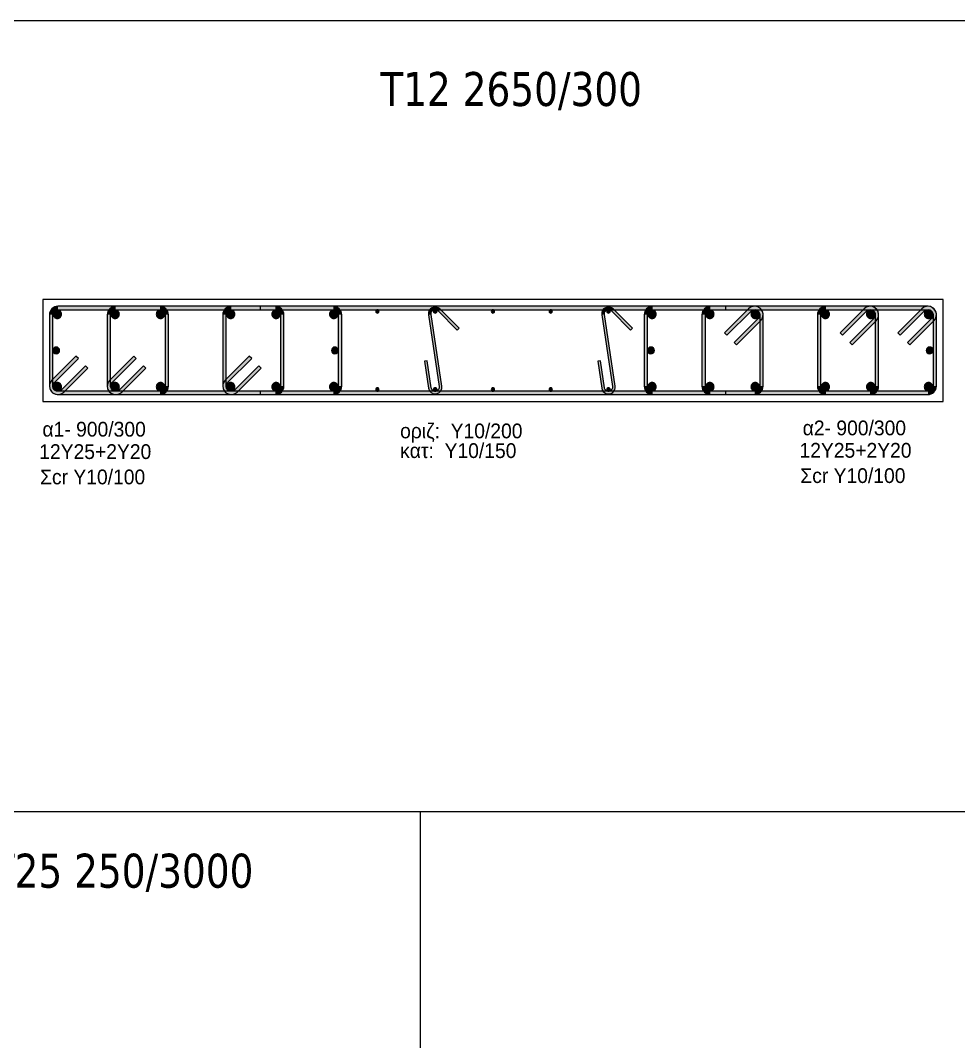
# Model space of a CAD drawing. Header units: millimetres. Extents: x -2171 to 1563, y -1758 to -1505.
# Drawn here: x -1546 to -1532.19, y -1605.28 to -1590.25 of the extents above; entities that cross this region are included whole.
import ezdxf

# ---------------------------------------------------------------- set-up
doc = ezdxf.new("R2010")
doc.units = ezdxf.units.MM
for name, color, linetype in [('-S_TEXT', 3, 'Continuous'), ('Col_Det', 7, 'Continuous'), ('Col_Det_Fill', 7, 'Continuous'), ('Geo_Col_Pro_1', 7, 'Continuous'), ('pinakaki', 153, 'Continuous')]:
    doc.layers.add(name, color=color, linetype=linetype)
doc.styles.add('S1Arl22_b_934_161', font='arial.ttf', dxfattribs={"width": 0.933629, "height": 0.002175})
doc.styles.get("Standard").update_dxf_attribs({"font": 'tahoma.ttf'})

msp = doc.modelspace()

# ---------------------------------------------------------------- hatches: boundary and pattern name
at = {"layer": 'Col_Det_Fill'}
for color, points in [(252, [(-1545.4428, -1594.5058), (-1545.4428, -1594.4558, 0.4142136), (-1545.5678, -1594.5808), (-1545.5178, -1594.5808, -0.4142136)]), (252, [(-1541.3928, -1594.5058), (-1541.3928, -1594.4558), (-1545.4428, -1594.4558), (-1545.4428, -1594.5058)]), (252, [(-1544.5928, -1594.5058), (-1544.5928, -1594.4558, 0.4142136), (-1544.7178, -1594.5808), (-1544.6678, -1594.5808, -0.4142136)]), (252, [(-1543.9428, -1594.5058), (-1543.9428, -1594.4558), (-1544.5928, -1594.4558), (-1544.5928, -1594.5058)]), (252, [(-1543.8678, -1594.5808), (-1543.8178, -1594.5808, 0.4142136), (-1543.9428, -1594.4558), (-1543.9428, -1594.5058, -0.4142136)]), (252, [(-1542.8928, -1594.5058), (-1542.8928, -1594.4558, 0.4142136), (-1543.0178, -1594.5808), (-1542.9678, -1594.5808, -0.4142136)]), (252, [(-1542.2428, -1594.5058), (-1542.2428, -1594.4558), (-1542.8928, -1594.4558), (-1542.8928, -1594.5058)]), (252, [(-1535.6163, -1594.5058), (-1535.6163, -1594.4558), (-1542.4694, -1594.4558), (-1542.4694, -1594.5058)]), (252, [(-1542.1678, -1594.5808), (-1542.1178, -1594.5808, 0.4142136), (-1542.2428, -1594.4558), (-1542.2428, -1594.5058, -0.4142136)]), (252, [(-1541.3178, -1594.5808), (-1541.2678, -1594.5808, 0.4142136), (-1541.3928, -1594.4558), (-1541.3928, -1594.5058, -0.4142136)]), (252, [(-1539.9915, -1594.5806), (-1539.952, -1594.5747, -0.7233449), (-1539.8502, -1594.5234), (-1539.8219, -1594.4951, 0.7233449)]), (252, [(-1539.8219, -1594.4951), (-1539.8502, -1594.5234), (-1539.5674, -1594.8062), (-1539.5391, -1594.7779)]), (252, [(-1537.4421, -1594.5806), (-1537.4026, -1594.5747, -0.7233449), (-1537.3008, -1594.5234), (-1537.2725, -1594.4951, 0.7233449)]), (252, [(-1537.2725, -1594.4951), (-1537.3008, -1594.5234), (-1537.018, -1594.8062), (-1536.9897, -1594.7779)]), (252, [(-1536.6928, -1594.5058), (-1536.6928, -1594.4558, 0.4142136), (-1536.8178, -1594.5808), (-1536.7678, -1594.5808, -0.4142136)]), (252, [(-1532.6428, -1594.5058), (-1532.6428, -1594.4558), (-1536.6928, -1594.4558), (-1536.6928, -1594.5058)]), (252, [(-1535.8428, -1594.5058), (-1535.8428, -1594.4558, 0.4142136), (-1535.9678, -1594.5808), (-1535.9178, -1594.5808, -0.4142136)]), (252, [(-1535.1928, -1594.5058), (-1535.1928, -1594.4558), (-1535.8428, -1594.4558), (-1535.8428, -1594.5058)]), (252, [(-1535.2459, -1594.5278), (-1535.2812, -1594.4924), (-1535.6348, -1594.846), (-1535.5994, -1594.8813)]), (252, [(-1535.1178, -1594.5808), (-1535.0678, -1594.5808, 0.6681786), (-1535.2812, -1594.4924), (-1535.2459, -1594.5278, -0.6681786)]), (252, [(-1535.1398, -1594.6338), (-1535.1045, -1594.6692, 0.6681786), (-1535.1928, -1594.4558), (-1535.1928, -1594.5058, -0.6681786)]), (252, [(-1534.1428, -1594.5058), (-1534.1428, -1594.4558, 0.4142136), (-1534.2678, -1594.5808), (-1534.2178, -1594.5808, -0.4142136)]), (252, [(-1533.4928, -1594.5058), (-1533.4928, -1594.4558), (-1534.1428, -1594.4558), (-1534.1428, -1594.5058)]), (252, [(-1533.5459, -1594.5278), (-1533.5812, -1594.4924), (-1533.9348, -1594.846), (-1533.8994, -1594.8813)]), (252, [(-1533.4178, -1594.5808), (-1533.3678, -1594.5808, 0.6681786), (-1533.5812, -1594.4924), (-1533.5459, -1594.5278, -0.6681786)]), (252, [(-1533.4398, -1594.6338), (-1533.4045, -1594.6692, 0.6681786), (-1533.4928, -1594.4558), (-1533.4928, -1594.5058, -0.6681786)]), (252, [(-1532.6959, -1594.5278), (-1532.7312, -1594.4924), (-1533.0848, -1594.846), (-1533.0494, -1594.8813)]), (252, [(-1532.5678, -1594.5808), (-1532.5178, -1594.5808, 0.6681786), (-1532.7312, -1594.4924), (-1532.6959, -1594.5278, -0.6681786)]), (252, [(-1532.5898, -1594.6338), (-1532.5545, -1594.6692, 0.6681786), (-1532.6428, -1594.4558), (-1532.6428, -1594.5058, -0.6681786)]), (252, [(-1545.5178, -1594.5808), (-1545.5678, -1594.5808), (-1545.5678, -1595.6308), (-1545.5178, -1595.6308)]), (12, [(-1545.5142, -1594.572, 0.4142136), (-1545.4517, -1594.6345, 0.4142136), (-1545.3892, -1594.572, 0.4142136), (-1545.4517, -1594.5095, 0.4142136)]), (252, [(-1544.6678, -1594.5808), (-1544.7178, -1594.5808), (-1544.7178, -1595.6308), (-1544.6678, -1595.6308)]), (56, [(-1544.6642, -1594.572, 0.4142136), (-1544.6017, -1594.6345, 0.4142136), (-1544.5392, -1594.572, 0.4142136), (-1544.6017, -1594.5095, 0.4142136)]), (56, [(-1543.9965, -1594.572, 0.4142136), (-1543.934, -1594.6345, 0.4142136), (-1543.8715, -1594.572, 0.4142136), (-1543.934, -1594.5095, 0.4142136)]), (252, [(-1543.8678, -1595.6308), (-1543.8178, -1595.6308), (-1543.8178, -1594.5808), (-1543.8678, -1594.5808)]), (252, [(-1542.9678, -1594.5808), (-1543.0178, -1594.5808), (-1543.0178, -1595.6308), (-1542.9678, -1595.6308)]), (56, [(-1542.9642, -1594.572, 0.4142136), (-1542.9017, -1594.6345, 0.4142136), (-1542.8392, -1594.572, 0.4142136), (-1542.9017, -1594.5095, 0.4142136)]), (56, [(-1542.2965, -1594.572, 0.4142136), (-1542.234, -1594.6345, 0.4142136), (-1542.1715, -1594.572, 0.4142136), (-1542.234, -1594.5095, 0.4142136)]), (252, [(-1542.1678, -1595.6308), (-1542.1178, -1595.6308), (-1542.1178, -1594.5808), (-1542.1678, -1594.5808)]), (12, [(-1541.4465, -1594.572, 0.4142136), (-1541.384, -1594.6345, 0.4142136), (-1541.3215, -1594.572, 0.4142136), (-1541.384, -1594.5095, 0.4142136)]), (252, [(-1541.3178, -1595.6308), (-1541.2678, -1595.6308), (-1541.2678, -1594.5808), (-1541.3178, -1594.5808)]), (133, [(-1540.7674, -1594.5308, 0.4142136), (-1540.7424, -1594.5558, 0.4142136), (-1540.7174, -1594.5308, 0.4142136), (-1540.7424, -1594.5058, 0.4142136)]), (252, [(-1539.8333, -1595.6369), (-1539.7938, -1595.631), (-1539.952, -1594.5747), (-1539.9915, -1594.5806)]), (133, [(-1539.9176, -1594.5308, 0.4142136), (-1539.8926, -1594.5558, 0.4142136), (-1539.8676, -1594.5308, 0.4142136), (-1539.8926, -1594.5058, 0.4142136)]), (133, [(-1539.0678, -1594.5308, 0.4142136), (-1539.0428, -1594.5558, 0.4142136), (-1539.0178, -1594.5308, 0.4142136), (-1539.0428, -1594.5058, 0.4142136)]), (133, [(-1538.218, -1594.5308, 0.4142136), (-1538.193, -1594.5558, 0.4142136), (-1538.168, -1594.5308, 0.4142136), (-1538.193, -1594.5058, 0.4142136)]), (252, [(-1537.2839, -1595.6369), (-1537.2444, -1595.631), (-1537.4026, -1594.5747), (-1537.4421, -1594.5806)]), (133, [(-1537.3682, -1594.5308, 0.4142136), (-1537.3432, -1594.5558, 0.4142136), (-1537.3182, -1594.5308, 0.4142136), (-1537.3432, -1594.5058, 0.4142136)]), (252, [(-1536.7678, -1594.5808), (-1536.8178, -1594.5808), (-1536.8178, -1595.6308), (-1536.7678, -1595.6308)]), (12, [(-1536.6392, -1594.572, 0.4142136), (-1536.7017, -1594.5095, 0.4142136), (-1536.7642, -1594.572, 0.4142136), (-1536.7017, -1594.6345, 0.4142136)]), (252, [(-1535.9178, -1594.5808), (-1535.9678, -1594.5808), (-1535.9678, -1595.6308), (-1535.9178, -1595.6308)]), (56, [(-1535.7892, -1594.572, 0.4142136), (-1535.8517, -1594.5095, 0.4142136), (-1535.9142, -1594.572, 0.4142136), (-1535.8517, -1594.6345, 0.4142136)]), (252, [(-1535.4934, -1594.9874), (-1535.458, -1595.0227), (-1535.1045, -1594.6692), (-1535.1398, -1594.6338)]), (56, [(-1535.1215, -1594.572, 0.4142136), (-1535.184, -1594.5095, 0.4142136), (-1535.2465, -1594.572, 0.4142136), (-1535.184, -1594.6345, 0.4142136)]), (252, [(-1535.1178, -1595.6308), (-1535.0678, -1595.6308), (-1535.0678, -1594.5808), (-1535.1178, -1594.5808)]), (252, [(-1534.2178, -1594.5808), (-1534.2678, -1594.5808), (-1534.2678, -1595.6308), (-1534.2178, -1595.6308)]), (56, [(-1534.0892, -1594.572, 0.4142136), (-1534.1517, -1594.5095, 0.4142136), (-1534.2142, -1594.572, 0.4142136), (-1534.1517, -1594.6345, 0.4142136)]), (252, [(-1533.7934, -1594.9874), (-1533.758, -1595.0227), (-1533.4045, -1594.6692), (-1533.4398, -1594.6338)]), (56, [(-1533.4215, -1594.572, 0.4142136), (-1533.484, -1594.5095, 0.4142136), (-1533.5465, -1594.572, 0.4142136), (-1533.484, -1594.6345, 0.4142136)]), (252, [(-1533.4178, -1595.6308), (-1533.3678, -1595.6308), (-1533.3678, -1594.5808), (-1533.4178, -1594.5808)]), (252, [(-1532.9434, -1594.9874), (-1532.908, -1595.0227), (-1532.5545, -1594.6692), (-1532.5898, -1594.6338)]), (12, [(-1532.5715, -1594.572, 0.4142136), (-1532.634, -1594.5095, 0.4142136), (-1532.6965, -1594.572, 0.4142136), (-1532.634, -1594.6345, 0.4142136)]), (252, [(-1532.5678, -1595.6308), (-1532.5178, -1595.6308), (-1532.5178, -1594.5808), (-1532.5678, -1594.5808)]), (12, [(-1545.5178, -1595.1058, 0.4142136), (-1545.4678, -1595.1558, 0.4142136), (-1545.4178, -1595.1058, 0.4142136), (-1545.4678, -1595.0558, 0.4142136)]), (12, [(-1541.4178, -1595.1058, 0.4142136), (-1541.3678, -1595.1558, 0.4142136), (-1541.3178, -1595.1058, 0.4142136), (-1541.3678, -1595.0558, 0.4142136)]), (12, [(-1536.6678, -1595.1058, 0.4142136), (-1536.7178, -1595.0558, 0.4142136), (-1536.7678, -1595.1058, 0.4142136), (-1536.7178, -1595.1558, 0.4142136)]), (12, [(-1532.5678, -1595.1058, 0.4142136), (-1532.6178, -1595.0558, 0.4142136), (-1532.6678, -1595.1058, 0.4142136), (-1532.6178, -1595.1558, 0.4142136)]), (252, [(-1545.1423, -1595.2242), (-1545.1777, -1595.1889), (-1545.5312, -1595.5424), (-1545.4959, -1595.5778)]), (252, [(-1544.2923, -1595.2242), (-1544.3277, -1595.1889), (-1544.6812, -1595.5424), (-1544.6459, -1595.5778)]), (252, [(-1542.5923, -1595.2242), (-1542.6277, -1595.1889), (-1542.9812, -1595.5424), (-1542.9459, -1595.5778)]), (252, [(-1545.3898, -1595.6838), (-1545.3545, -1595.7192), (-1545.0009, -1595.3656), (-1545.0363, -1595.3303)]), (252, [(-1544.5398, -1595.6838), (-1544.5045, -1595.7192), (-1544.1509, -1595.3656), (-1544.1863, -1595.3303)]), (252, [(-1542.8398, -1595.6838), (-1542.8045, -1595.7192), (-1542.4509, -1595.3656), (-1542.4863, -1595.3303)]), (252, [(-1540.0112, -1595.2591), (-1540.0508, -1595.265), (-1539.9915, -1595.6606), (-1539.952, -1595.6547)]), (252, [(-1537.4618, -1595.2591), (-1537.5014, -1595.265), (-1537.4421, -1595.6606), (-1537.4026, -1595.6547)]), (252, [(-1545.4959, -1595.5778), (-1545.5312, -1595.5424, 0.6681786), (-1545.4428, -1595.7558), (-1545.4428, -1595.7058, -0.6681786)]), (252, [(-1544.6459, -1595.5778), (-1544.6812, -1595.5424, 0.6681786), (-1544.5928, -1595.7558), (-1544.5928, -1595.7058, -0.6681786)]), (252, [(-1542.9459, -1595.5778), (-1542.9812, -1595.5424, 0.6681786), (-1542.8928, -1595.7558), (-1542.8928, -1595.7058, -0.6681786)]), (252, [(-1545.5178, -1595.6308), (-1545.5678, -1595.6308, 0.6681786), (-1545.3545, -1595.7192), (-1545.3898, -1595.6838, -0.6681786)]), (12, [(-1545.5142, -1595.6396, 0.4142136), (-1545.4517, -1595.7021, 0.4142136), (-1545.3892, -1595.6396, 0.4142136), (-1545.4517, -1595.5771, 0.4142136)]), (252, [(-1545.4428, -1595.7058), (-1545.4428, -1595.7558), (-1541.3928, -1595.7558), (-1541.3928, -1595.7058)]), (252, [(-1544.6678, -1595.6308), (-1544.7178, -1595.6308, 0.6681786), (-1544.5045, -1595.7192), (-1544.5398, -1595.6838, -0.6681786)]), (56, [(-1544.6642, -1595.6396, 0.4142136), (-1544.6017, -1595.7021, 0.4142136), (-1544.5392, -1595.6396, 0.4142136), (-1544.6017, -1595.5771, 0.4142136)]), (252, [(-1544.5928, -1595.7058), (-1544.5928, -1595.7558), (-1543.9428, -1595.7558), (-1543.9428, -1595.7058)]), (56, [(-1543.9965, -1595.6396, 0.4142136), (-1543.934, -1595.7021, 0.4142136), (-1543.8715, -1595.6396, 0.4142136), (-1543.934, -1595.5771, 0.4142136)]), (252, [(-1543.9428, -1595.7058), (-1543.9428, -1595.7558, 0.4142136), (-1543.8178, -1595.6308), (-1543.8678, -1595.6308, -0.4142136)]), (252, [(-1542.9678, -1595.6308), (-1543.0178, -1595.6308, 0.6681786), (-1542.8045, -1595.7192), (-1542.8398, -1595.6838, -0.6681786)]), (56, [(-1542.9642, -1595.6396, 0.4142136), (-1542.9017, -1595.7021, 0.4142136), (-1542.8392, -1595.6396, 0.4142136), (-1542.9017, -1595.5771, 0.4142136)]), (252, [(-1542.8928, -1595.7058), (-1542.8928, -1595.7558), (-1542.2428, -1595.7558), (-1542.2428, -1595.7058)]), (252, [(-1542.4694, -1595.7058), (-1542.4694, -1595.7558), (-1535.6163, -1595.7558), (-1535.6163, -1595.7058)]), (56, [(-1542.2965, -1595.6396, 0.4142136), (-1542.234, -1595.7021, 0.4142136), (-1542.1715, -1595.6396, 0.4142136), (-1542.234, -1595.5771, 0.4142136)]), (252, [(-1542.2428, -1595.7058), (-1542.2428, -1595.7558, 0.4142136), (-1542.1178, -1595.6308), (-1542.1678, -1595.6308, -0.4142136)]), (12, [(-1541.4465, -1595.6396, 0.4142136), (-1541.384, -1595.7021, 0.4142136), (-1541.3215, -1595.6396, 0.4142136), (-1541.384, -1595.5771, 0.4142136)]), (252, [(-1541.3928, -1595.7058), (-1541.3928, -1595.7558, 0.4142136), (-1541.2678, -1595.6308), (-1541.3178, -1595.6308, -0.4142136)]), (133, [(-1540.7674, -1595.6808, 0.4142136), (-1540.7424, -1595.7058, 0.4142136), (-1540.7174, -1595.6808, 0.4142136), (-1540.7424, -1595.6558, 0.4142136)]), (252, [(-1539.952, -1595.6547), (-1539.9915, -1595.6606, 1), (-1539.7938, -1595.631), (-1539.8333, -1595.6369, -1)]), (133, [(-1539.9176, -1595.6808, 0.4142136), (-1539.8926, -1595.7058, 0.4142136), (-1539.8676, -1595.6808, 0.4142136), (-1539.8926, -1595.6558, 0.4142136)]), (133, [(-1539.0678, -1595.6808, 0.4142136), (-1539.0428, -1595.7058, 0.4142136), (-1539.0178, -1595.6808, 0.4142136), (-1539.0428, -1595.6558, 0.4142136)]), (133, [(-1538.218, -1595.6808, 0.4142136), (-1538.193, -1595.7058, 0.4142136), (-1538.168, -1595.6808, 0.4142136), (-1538.193, -1595.6558, 0.4142136)]), (252, [(-1537.4026, -1595.6547), (-1537.4421, -1595.6606, 1), (-1537.2444, -1595.631), (-1537.2839, -1595.6369, -1)]), (133, [(-1537.3682, -1595.6808, 0.4142136), (-1537.3432, -1595.7058, 0.4142136), (-1537.3182, -1595.6808, 0.4142136), (-1537.3432, -1595.6558, 0.4142136)]), (252, [(-1536.7678, -1595.6308), (-1536.8178, -1595.6308, 0.4142136), (-1536.6928, -1595.7558), (-1536.6928, -1595.7058, -0.4142136)]), (12, [(-1536.6392, -1595.6396, 0.4142136), (-1536.7017, -1595.5771, 0.4142136), (-1536.7642, -1595.6396, 0.4142136), (-1536.7017, -1595.7021, 0.4142136)]), (252, [(-1536.6928, -1595.7058), (-1536.6928, -1595.7558), (-1532.6428, -1595.7558), (-1532.6428, -1595.7058)]), (252, [(-1535.9178, -1595.6308), (-1535.9678, -1595.6308, 0.4142136), (-1535.8428, -1595.7558), (-1535.8428, -1595.7058, -0.4142136)]), (56, [(-1535.7892, -1595.6396, 0.4142136), (-1535.8517, -1595.5771, 0.4142136), (-1535.9142, -1595.6396, 0.4142136), (-1535.8517, -1595.7021, 0.4142136)]), (252, [(-1535.8428, -1595.7058), (-1535.8428, -1595.7558), (-1535.1928, -1595.7558), (-1535.1928, -1595.7058)]), (56, [(-1535.1215, -1595.6396, 0.4142136), (-1535.184, -1595.5771, 0.4142136), (-1535.2465, -1595.6396, 0.4142136), (-1535.184, -1595.7021, 0.4142136)]), (252, [(-1535.1928, -1595.7058), (-1535.1928, -1595.7558, 0.4142136), (-1535.0678, -1595.6308), (-1535.1178, -1595.6308, -0.4142136)]), (252, [(-1534.2178, -1595.6308), (-1534.2678, -1595.6308, 0.4142136), (-1534.1428, -1595.7558), (-1534.1428, -1595.7058, -0.4142136)]), (56, [(-1534.0892, -1595.6396, 0.4142136), (-1534.1517, -1595.5771, 0.4142136), (-1534.2142, -1595.6396, 0.4142136), (-1534.1517, -1595.7021, 0.4142136)]), (252, [(-1534.1428, -1595.7058), (-1534.1428, -1595.7558), (-1533.4928, -1595.7558), (-1533.4928, -1595.7058)]), (56, [(-1533.4215, -1595.6396, 0.4142136), (-1533.484, -1595.5771, 0.4142136), (-1533.5465, -1595.6396, 0.4142136), (-1533.484, -1595.7021, 0.4142136)]), (252, [(-1533.4928, -1595.7058), (-1533.4928, -1595.7558, 0.4142136), (-1533.3678, -1595.6308), (-1533.4178, -1595.6308, -0.4142136)]), (12, [(-1532.5715, -1595.6396, 0.4142136), (-1532.634, -1595.5771, 0.4142136), (-1532.6965, -1595.6396, 0.4142136), (-1532.634, -1595.7021, 0.4142136)]), (252, [(-1532.6428, -1595.7058), (-1532.6428, -1595.7558, 0.4142136), (-1532.5178, -1595.6308), (-1532.5678, -1595.6308, -0.4142136)])]:
    msp.add_hatch(color=color, dxfattribs=at).paths.add_polyline_path(points)

# ---------------------------------------------------------------- linework, layer by layer
at = {"layer": '-S_TEXT', "ltscale": 5}
msp.add_lwpolyline([(-1565.6761, -1590.2497), (-1507.5286, -1590.2497), (-1507.5286, -1630.2944), (-1565.6761, -1630.2944)], close=True, dxfattribs=at)
at = {"layer": 'Col_Det', "color": 7}
for points in [[(-1532.4178, -1594.3558), (-1545.6678, -1594.3558)], [(-1545.6678, -1594.3558), (-1545.6678, -1595.8558)], [(-1541.3928, -1594.4558), (-1545.4428, -1594.4558)], [(-1543.9428, -1594.4558), (-1544.5928, -1594.4558)], [(-1542.2428, -1594.4558), (-1542.8928, -1594.4558)], [(-1535.6163, -1594.4558), (-1542.4694, -1594.4558)], [(-1542.4694, -1594.4558), (-1542.4694, -1594.5058)], [(-1539.5391, -1594.7779), (-1539.8219, -1594.4951)], [(-1536.9897, -1594.7779), (-1537.2725, -1594.4951)], [(-1532.6428, -1594.4558), (-1536.6928, -1594.4558)], [(-1535.1928, -1594.4558), (-1535.8428, -1594.4558)], [(-1535.2812, -1594.4924), (-1535.6348, -1594.846)], [(-1535.6163, -1594.5058), (-1535.6163, -1594.4558)], [(-1533.4928, -1594.4558), (-1534.1428, -1594.4558)], [(-1533.5812, -1594.4924), (-1533.9348, -1594.846)], [(-1532.7312, -1594.4924), (-1533.0848, -1594.846)], [(-1532.4178, -1595.8558), (-1532.4178, -1594.3558)], [(-1545.5678, -1594.5808), (-1545.5678, -1595.6308)], [(-1545.5178, -1595.6308), (-1545.5178, -1594.5808)], [(-1545.4428, -1594.5058), (-1541.3928, -1594.5058)], [(-1544.7178, -1594.5808), (-1544.7178, -1595.6308)], [(-1544.6678, -1595.6308), (-1544.6678, -1594.5808)], [(-1544.5928, -1594.5058), (-1543.9428, -1594.5058)], [(-1543.8678, -1594.5808), (-1543.8678, -1595.6308)], [(-1543.8178, -1595.6308), (-1543.8178, -1594.5808)], [(-1543.0178, -1594.5808), (-1543.0178, -1595.6308)], [(-1542.9678, -1595.6308), (-1542.9678, -1594.5808)], [(-1542.8928, -1594.5058), (-1542.2428, -1594.5058)], [(-1542.4694, -1594.5058), (-1535.6163, -1594.5058)], [(-1542.1678, -1594.5808), (-1542.1678, -1595.6308)], [(-1542.1178, -1595.6308), (-1542.1178, -1594.5808)], [(-1541.3178, -1594.5808), (-1541.3178, -1595.6308)], [(-1541.2678, -1595.6308), (-1541.2678, -1594.5808)], [(-1539.9915, -1594.5806), (-1539.8333, -1595.6369)], [(-1539.7938, -1595.631), (-1539.952, -1594.5747)], [(-1539.8502, -1594.5234), (-1539.5674, -1594.8062)], [(-1537.4421, -1594.5806), (-1537.2839, -1595.6369)], [(-1537.2444, -1595.631), (-1537.4026, -1594.5747)], [(-1537.3008, -1594.5234), (-1537.018, -1594.8062)], [(-1536.8178, -1594.5808), (-1536.8178, -1595.6308)], [(-1536.7678, -1595.6308), (-1536.7678, -1594.5808)], [(-1536.6928, -1594.5058), (-1532.6428, -1594.5058)], [(-1535.9678, -1594.5808), (-1535.9678, -1595.6308)], [(-1535.9178, -1595.6308), (-1535.9178, -1594.5808)], [(-1535.8428, -1594.5058), (-1535.1928, -1594.5058)], [(-1535.5994, -1594.8813), (-1535.2459, -1594.5278)], [(-1535.1398, -1594.6338), (-1535.4934, -1594.9874)], [(-1535.1178, -1594.5808), (-1535.1178, -1595.6308)], [(-1535.0678, -1595.6308), (-1535.0678, -1594.5808)], [(-1534.2678, -1594.5808), (-1534.2678, -1595.6308)], [(-1534.2178, -1595.6308), (-1534.2178, -1594.5808)], [(-1534.1428, -1594.5058), (-1533.4928, -1594.5058)], [(-1533.8994, -1594.8813), (-1533.5459, -1594.5278)], [(-1533.4398, -1594.6338), (-1533.7934, -1594.9874)], [(-1533.4178, -1594.5808), (-1533.4178, -1595.6308)], [(-1533.3678, -1595.6308), (-1533.3678, -1594.5808)], [(-1533.0494, -1594.8813), (-1532.6959, -1594.5278)], [(-1532.5898, -1594.6338), (-1532.9434, -1594.9874)], [(-1532.5678, -1594.5808), (-1532.5678, -1595.6308)], [(-1532.5178, -1595.6308), (-1532.5178, -1594.5808)], [(-1539.5674, -1594.8062), (-1539.5391, -1594.7779)], [(-1537.018, -1594.8062), (-1536.9897, -1594.7779)], [(-1535.458, -1595.0227), (-1535.1045, -1594.6692)], [(-1533.758, -1595.0227), (-1533.4045, -1594.6692)], [(-1532.908, -1595.0227), (-1532.5545, -1594.6692)], [(-1535.6348, -1594.846), (-1535.5994, -1594.8813)], [(-1533.9348, -1594.846), (-1533.8994, -1594.8813)], [(-1533.0848, -1594.846), (-1533.0494, -1594.8813)], [(-1535.4934, -1594.9874), (-1535.458, -1595.0227)], [(-1533.7934, -1594.9874), (-1533.758, -1595.0227)], [(-1532.9434, -1594.9874), (-1532.908, -1595.0227)], [(-1545.1777, -1595.1889), (-1545.5312, -1595.5424)], [(-1545.4959, -1595.5778), (-1545.1423, -1595.2242)], [(-1545.1423, -1595.2242), (-1545.1777, -1595.1889)], [(-1544.3277, -1595.1889), (-1544.6812, -1595.5424)], [(-1544.6459, -1595.5778), (-1544.2923, -1595.2242)], [(-1544.2923, -1595.2242), (-1544.3277, -1595.1889)], [(-1542.6277, -1595.1889), (-1542.9812, -1595.5424)], [(-1542.9459, -1595.5778), (-1542.5923, -1595.2242)], [(-1542.5923, -1595.2242), (-1542.6277, -1595.1889)], [(-1545.0363, -1595.3303), (-1545.3898, -1595.6838)], [(-1545.3545, -1595.7192), (-1545.0009, -1595.3656)], [(-1545.0009, -1595.3656), (-1545.0363, -1595.3303)], [(-1544.1863, -1595.3303), (-1544.5398, -1595.6838)], [(-1544.5045, -1595.7192), (-1544.1509, -1595.3656)], [(-1544.1509, -1595.3656), (-1544.1863, -1595.3303)], [(-1542.4863, -1595.3303), (-1542.8398, -1595.6838)], [(-1542.8045, -1595.7192), (-1542.4509, -1595.3656)], [(-1542.4509, -1595.3656), (-1542.4863, -1595.3303)], [(-1540.0112, -1595.2591), (-1540.0508, -1595.265)], [(-1540.0508, -1595.265), (-1539.9915, -1595.6606)], [(-1539.952, -1595.6547), (-1540.0112, -1595.2591)], [(-1537.4618, -1595.2591), (-1537.5014, -1595.265)], [(-1537.5014, -1595.265), (-1537.4421, -1595.6606)], [(-1537.4026, -1595.6547), (-1537.4618, -1595.2591)], [(-1541.3928, -1595.7058), (-1545.4428, -1595.7058)], [(-1543.9428, -1595.7058), (-1544.5928, -1595.7058)], [(-1542.2428, -1595.7058), (-1542.8928, -1595.7058)], [(-1542.4694, -1595.7058), (-1542.4694, -1595.7558)], [(-1535.6163, -1595.7058), (-1542.4694, -1595.7058)], [(-1532.6428, -1595.7058), (-1536.6928, -1595.7058)], [(-1535.1928, -1595.7058), (-1535.8428, -1595.7058)], [(-1535.6163, -1595.7558), (-1535.6163, -1595.7058)], [(-1533.4928, -1595.7058), (-1534.1428, -1595.7058)], [(-1545.6678, -1595.8558), (-1532.4178, -1595.8558)], [(-1545.4428, -1595.7558), (-1541.3928, -1595.7558)], [(-1544.5928, -1595.7558), (-1543.9428, -1595.7558)], [(-1542.8928, -1595.7558), (-1542.2428, -1595.7558)], [(-1542.4694, -1595.7558), (-1535.6163, -1595.7558)], [(-1536.6928, -1595.7558), (-1532.6428, -1595.7558)], [(-1535.8428, -1595.7558), (-1535.1928, -1595.7558)], [(-1534.1428, -1595.7558), (-1533.4928, -1595.7558)]]:
    msp.add_lwpolyline(points, dxfattribs=at)
for points in [[(-1545.4428, -1594.4558, 0.4142136), (-1545.5678, -1594.5808)], [(-1544.5928, -1594.4558, 0.4142136), (-1544.7178, -1594.5808)], [(-1543.8178, -1594.5808, 0.4142136), (-1543.9428, -1594.4558)], [(-1542.8928, -1594.4558, 0.4142136), (-1543.0178, -1594.5808)], [(-1542.1178, -1594.5808, 0.4142136), (-1542.2428, -1594.4558)], [(-1541.2678, -1594.5808, 0.4142136), (-1541.3928, -1594.4558)], [(-1539.8219, -1594.4951, 0.7233449), (-1539.9915, -1594.5806, 0.7233449)], [(-1537.2725, -1594.4951, 0.7233449), (-1537.4421, -1594.5806, 0.7233449)], [(-1536.6928, -1594.4558, 0.4142136), (-1536.8178, -1594.5808)], [(-1535.8428, -1594.4558, 0.4142136), (-1535.9678, -1594.5808)], [(-1535.0678, -1594.5808, 0.6681786), (-1535.2812, -1594.4924)], [(-1535.1045, -1594.6692, 0.6681786), (-1535.1928, -1594.4558)], [(-1534.1428, -1594.4558, 0.4142136), (-1534.2678, -1594.5808)], [(-1533.3678, -1594.5808, 0.6681786), (-1533.5812, -1594.4924)], [(-1533.4045, -1594.6692, 0.6681786), (-1533.4928, -1594.4558)], [(-1532.5178, -1594.5808, 0.6681786), (-1532.7312, -1594.4924)], [(-1532.5545, -1594.6692, 0.6681786), (-1532.6428, -1594.4558)], [(-1545.5178, -1594.5808, -0.4142136), (-1545.4428, -1594.5058, -0.4142136)], [(-1545.4517, -1594.5095, 0.4142136), (-1545.5142, -1594.572, 0.4142136)], [(-1545.5142, -1594.572, 0.4142136), (-1545.4517, -1594.6345, 0.4142136)], [(-1545.3892, -1594.572, 0.4142136), (-1545.4517, -1594.5095, 0.4142136)], [(-1545.4517, -1594.6345, 0.4142136), (-1545.3892, -1594.572, 0.4142136)], [(-1544.6678, -1594.5808, -0.4142136), (-1544.5928, -1594.5058, -0.4142136)], [(-1544.6017, -1594.5095, 0.4142136), (-1544.6642, -1594.572, 0.4142136)], [(-1544.6642, -1594.572, 0.4142136), (-1544.6017, -1594.6345, 0.4142136)], [(-1544.5392, -1594.572, 0.4142136), (-1544.6017, -1594.5095, 0.4142136)], [(-1544.6017, -1594.6345, 0.4142136), (-1544.5392, -1594.572, 0.4142136)], [(-1543.934, -1594.5095, 0.4142136), (-1543.9965, -1594.572, 0.4142136)], [(-1543.9965, -1594.572, 0.4142136), (-1543.934, -1594.6345, 0.4142136)], [(-1543.9428, -1594.5058, -0.4142136), (-1543.8678, -1594.5808, -0.4142136)], [(-1543.8715, -1594.572, 0.4142136), (-1543.934, -1594.5095, 0.4142136)], [(-1543.934, -1594.6345, 0.4142136), (-1543.8715, -1594.572, 0.4142136)], [(-1542.9678, -1594.5808, -0.4142136), (-1542.8928, -1594.5058, -0.4142136)], [(-1542.9017, -1594.5095, 0.4142136), (-1542.9642, -1594.572, 0.4142136)], [(-1542.9642, -1594.572, 0.4142136), (-1542.9017, -1594.6345, 0.4142136)], [(-1542.8392, -1594.572, 0.4142136), (-1542.9017, -1594.5095, 0.4142136)], [(-1542.9017, -1594.6345, 0.4142136), (-1542.8392, -1594.572, 0.4142136)], [(-1542.234, -1594.5095, 0.4142136), (-1542.2965, -1594.572, 0.4142136)], [(-1542.2965, -1594.572, 0.4142136), (-1542.234, -1594.6345, 0.4142136)], [(-1542.2428, -1594.5058, -0.4142136), (-1542.1678, -1594.5808, -0.4142136)], [(-1542.1715, -1594.572, 0.4142136), (-1542.234, -1594.5095, 0.4142136)], [(-1542.234, -1594.6345, 0.4142136), (-1542.1715, -1594.572, 0.4142136)], [(-1541.384, -1594.5095, 0.4142136), (-1541.4465, -1594.572, 0.4142136)], [(-1541.4465, -1594.572, 0.4142136), (-1541.384, -1594.6345, 0.4142136)], [(-1541.3928, -1594.5058, -0.4142136), (-1541.3178, -1594.5808, -0.4142136)], [(-1541.3215, -1594.572, 0.4142136), (-1541.384, -1594.5095, 0.4142136)], [(-1541.384, -1594.6345, 0.4142136), (-1541.3215, -1594.572, 0.4142136)], [(-1540.7424, -1594.5058, 0.4142136), (-1540.7674, -1594.5308, 0.4142136)], [(-1540.7674, -1594.5308, 0.4142136), (-1540.7424, -1594.5558, 0.4142136)], [(-1540.7174, -1594.5308, 0.4142136), (-1540.7424, -1594.5058, 0.4142136)], [(-1540.7424, -1594.5558, 0.4142136), (-1540.7174, -1594.5308, 0.4142136)], [(-1539.952, -1594.5747, -0.7233449), (-1539.8502, -1594.5234)], [(-1539.8926, -1594.5058, 0.4142136), (-1539.9176, -1594.5308, 0.4142136)], [(-1539.9176, -1594.5308, 0.4142136), (-1539.8926, -1594.5558, 0.4142136)], [(-1539.8676, -1594.5308, 0.4142136), (-1539.8926, -1594.5058, 0.4142136)], [(-1539.8926, -1594.5558, 0.4142136), (-1539.8676, -1594.5308, 0.4142136)], [(-1539.0428, -1594.5058, 0.4142136), (-1539.0678, -1594.5308, 0.4142136)], [(-1539.0678, -1594.5308, 0.4142136), (-1539.0428, -1594.5558, 0.4142136)], [(-1539.0178, -1594.5308, 0.4142136), (-1539.0428, -1594.5058, 0.4142136)], [(-1539.0428, -1594.5558, 0.4142136), (-1539.0178, -1594.5308, 0.4142136)], [(-1538.193, -1594.5058, 0.4142136), (-1538.218, -1594.5308, 0.4142136)], [(-1538.218, -1594.5308, 0.4142136), (-1538.193, -1594.5558, 0.4142136)], [(-1538.168, -1594.5308, 0.4142136), (-1538.193, -1594.5058, 0.4142136)], [(-1538.193, -1594.5558, 0.4142136), (-1538.168, -1594.5308, 0.4142136)], [(-1537.4026, -1594.5747, -0.7233449), (-1537.3008, -1594.5234)], [(-1537.3432, -1594.5058, 0.4142136), (-1537.3682, -1594.5308, 0.4142136)], [(-1537.3682, -1594.5308, 0.4142136), (-1537.3432, -1594.5558, 0.4142136)], [(-1537.3182, -1594.5308, 0.4142136), (-1537.3432, -1594.5058, 0.4142136)], [(-1537.3432, -1594.5558, 0.4142136), (-1537.3182, -1594.5308, 0.4142136)], [(-1536.7678, -1594.5808, -0.4142136), (-1536.6928, -1594.5058, -0.4142136)], [(-1536.7017, -1594.5095, 0.4142136), (-1536.7642, -1594.572, 0.4142136)], [(-1536.7642, -1594.572, 0.4142136), (-1536.7017, -1594.6345, 0.4142136)], [(-1536.6392, -1594.572, 0.4142136), (-1536.7017, -1594.5095, 0.4142136)], [(-1536.7017, -1594.6345, 0.4142136), (-1536.6392, -1594.572, 0.4142136)], [(-1535.9178, -1594.5808, -0.4142136), (-1535.8428, -1594.5058, -0.4142136)], [(-1535.8517, -1594.5095, 0.4142136), (-1535.9142, -1594.572, 0.4142136)], [(-1535.9142, -1594.572, 0.4142136), (-1535.8517, -1594.6345, 0.4142136)], [(-1535.7892, -1594.572, 0.4142136), (-1535.8517, -1594.5095, 0.4142136)], [(-1535.8517, -1594.6345, 0.4142136), (-1535.7892, -1594.572, 0.4142136)], [(-1535.184, -1594.5095, 0.4142136), (-1535.2465, -1594.572, 0.4142136)], [(-1535.2465, -1594.572, 0.4142136), (-1535.184, -1594.6345, 0.4142136)], [(-1535.2459, -1594.5278, -0.6681786), (-1535.1178, -1594.5808, -0.6681786)], [(-1535.1928, -1594.5058, -0.6681786), (-1535.1398, -1594.6338, -0.6681786)], [(-1535.1215, -1594.572, 0.4142136), (-1535.184, -1594.5095, 0.4142136)], [(-1535.184, -1594.6345, 0.4142136), (-1535.1215, -1594.572, 0.4142136)], [(-1534.2178, -1594.5808, -0.4142136), (-1534.1428, -1594.5058, -0.4142136)], [(-1534.1517, -1594.5095, 0.4142136), (-1534.2142, -1594.572, 0.4142136)], [(-1534.2142, -1594.572, 0.4142136), (-1534.1517, -1594.6345, 0.4142136)], [(-1534.0892, -1594.572, 0.4142136), (-1534.1517, -1594.5095, 0.4142136)], [(-1534.1517, -1594.6345, 0.4142136), (-1534.0892, -1594.572, 0.4142136)], [(-1533.484, -1594.5095, 0.4142136), (-1533.5465, -1594.572, 0.4142136)], [(-1533.5465, -1594.572, 0.4142136), (-1533.484, -1594.6345, 0.4142136)], [(-1533.5459, -1594.5278, -0.6681786), (-1533.4178, -1594.5808, -0.6681786)], [(-1533.4928, -1594.5058, -0.6681786), (-1533.4398, -1594.6338, -0.6681786)], [(-1533.4215, -1594.572, 0.4142136), (-1533.484, -1594.5095, 0.4142136)], [(-1533.484, -1594.6345, 0.4142136), (-1533.4215, -1594.572, 0.4142136)], [(-1532.634, -1594.5095, 0.4142136), (-1532.6965, -1594.572, 0.4142136)], [(-1532.6965, -1594.572, 0.4142136), (-1532.634, -1594.6345, 0.4142136)], [(-1532.6959, -1594.5278, -0.6681786), (-1532.5678, -1594.5808, -0.6681786)], [(-1532.6428, -1594.5058, -0.6681786), (-1532.5898, -1594.6338, -0.6681786)], [(-1532.5715, -1594.572, 0.4142136), (-1532.634, -1594.5095, 0.4142136)], [(-1532.634, -1594.6345, 0.4142136), (-1532.5715, -1594.572, 0.4142136)], [(-1545.4678, -1595.0558, 0.4142136), (-1545.5178, -1595.1058, 0.4142136)], [(-1545.5178, -1595.1058, 0.4142136), (-1545.4678, -1595.1558, 0.4142136)], [(-1545.4178, -1595.1058, 0.4142136), (-1545.4678, -1595.0558, 0.4142136)], [(-1545.4678, -1595.1558, 0.4142136), (-1545.4178, -1595.1058, 0.4142136)], [(-1541.3678, -1595.0558, 0.4142136), (-1541.4178, -1595.1058, 0.4142136)], [(-1541.4178, -1595.1058, 0.4142136), (-1541.3678, -1595.1558, 0.4142136)], [(-1541.3178, -1595.1058, 0.4142136), (-1541.3678, -1595.0558, 0.4142136)], [(-1541.3678, -1595.1558, 0.4142136), (-1541.3178, -1595.1058, 0.4142136)], [(-1536.7178, -1595.0558, 0.4142136), (-1536.7678, -1595.1058, 0.4142136)], [(-1536.7678, -1595.1058, 0.4142136), (-1536.7178, -1595.1558, 0.4142136)], [(-1536.6678, -1595.1058, 0.4142136), (-1536.7178, -1595.0558, 0.4142136)], [(-1536.7178, -1595.1558, 0.4142136), (-1536.6678, -1595.1058, 0.4142136)], [(-1532.6178, -1595.0558, 0.4142136), (-1532.6678, -1595.1058, 0.4142136)], [(-1532.6678, -1595.1058, 0.4142136), (-1532.6178, -1595.1558, 0.4142136)], [(-1532.5678, -1595.1058, 0.4142136), (-1532.6178, -1595.0558, 0.4142136)], [(-1532.6178, -1595.1558, 0.4142136), (-1532.5678, -1595.1058, 0.4142136)], [(-1545.5312, -1595.5424, 0.6681786), (-1545.4428, -1595.7558)], [(-1544.6812, -1595.5424, 0.6681786), (-1544.5928, -1595.7558)], [(-1542.9812, -1595.5424, 0.6681786), (-1542.8928, -1595.7558)], [(-1545.5678, -1595.6308, 0.6681786), (-1545.3545, -1595.7192)], [(-1545.4428, -1595.7058, -0.6681786), (-1545.4959, -1595.5778, -0.6681786)], [(-1545.3898, -1595.6838, -0.6681786), (-1545.5178, -1595.6308, -0.6681786)], [(-1545.4517, -1595.5771, 0.4142136), (-1545.5142, -1595.6396, 0.4142136)], [(-1545.5142, -1595.6396, 0.4142136), (-1545.4517, -1595.7021, 0.4142136)], [(-1545.3892, -1595.6396, 0.4142136), (-1545.4517, -1595.5771, 0.4142136)], [(-1545.4517, -1595.7021, 0.4142136), (-1545.3892, -1595.6396, 0.4142136)], [(-1544.7178, -1595.6308, 0.6681786), (-1544.5045, -1595.7192)], [(-1544.5928, -1595.7058, -0.6681786), (-1544.6459, -1595.5778, -0.6681786)], [(-1544.5398, -1595.6838, -0.6681786), (-1544.6678, -1595.6308, -0.6681786)], [(-1544.6017, -1595.5771, 0.4142136), (-1544.6642, -1595.6396, 0.4142136)], [(-1544.6642, -1595.6396, 0.4142136), (-1544.6017, -1595.7021, 0.4142136)], [(-1544.5392, -1595.6396, 0.4142136), (-1544.6017, -1595.5771, 0.4142136)], [(-1544.6017, -1595.7021, 0.4142136), (-1544.5392, -1595.6396, 0.4142136)], [(-1543.934, -1595.5771, 0.4142136), (-1543.9965, -1595.6396, 0.4142136)], [(-1543.9965, -1595.6396, 0.4142136), (-1543.934, -1595.7021, 0.4142136)], [(-1543.9428, -1595.7558, 0.4142136), (-1543.8178, -1595.6308)], [(-1543.8678, -1595.6308, -0.4142136), (-1543.9428, -1595.7058, -0.4142136)], [(-1543.8715, -1595.6396, 0.4142136), (-1543.934, -1595.5771, 0.4142136)], [(-1543.934, -1595.7021, 0.4142136), (-1543.8715, -1595.6396, 0.4142136)], [(-1543.0178, -1595.6308, 0.6681786), (-1542.8045, -1595.7192)], [(-1542.8928, -1595.7058, -0.6681786), (-1542.9459, -1595.5778, -0.6681786)], [(-1542.8398, -1595.6838, -0.6681786), (-1542.9678, -1595.6308, -0.6681786)], [(-1542.9017, -1595.5771, 0.4142136), (-1542.9642, -1595.6396, 0.4142136)], [(-1542.9642, -1595.6396, 0.4142136), (-1542.9017, -1595.7021, 0.4142136)], [(-1542.8392, -1595.6396, 0.4142136), (-1542.9017, -1595.5771, 0.4142136)], [(-1542.9017, -1595.7021, 0.4142136), (-1542.8392, -1595.6396, 0.4142136)], [(-1542.234, -1595.5771, 0.4142136), (-1542.2965, -1595.6396, 0.4142136)], [(-1542.2965, -1595.6396, 0.4142136), (-1542.234, -1595.7021, 0.4142136)], [(-1542.2428, -1595.7558, 0.4142136), (-1542.1178, -1595.6308)], [(-1542.1678, -1595.6308, -0.4142136), (-1542.2428, -1595.7058, -0.4142136)], [(-1542.1715, -1595.6396, 0.4142136), (-1542.234, -1595.5771, 0.4142136)], [(-1542.234, -1595.7021, 0.4142136), (-1542.1715, -1595.6396, 0.4142136)], [(-1541.384, -1595.5771, 0.4142136), (-1541.4465, -1595.6396, 0.4142136)], [(-1541.4465, -1595.6396, 0.4142136), (-1541.384, -1595.7021, 0.4142136)], [(-1541.3928, -1595.7558, 0.4142136), (-1541.2678, -1595.6308)], [(-1541.3178, -1595.6308, -0.4142136), (-1541.3928, -1595.7058, -0.4142136)], [(-1541.3215, -1595.6396, 0.4142136), (-1541.384, -1595.5771, 0.4142136)], [(-1541.384, -1595.7021, 0.4142136), (-1541.3215, -1595.6396, 0.4142136)], [(-1540.7424, -1595.6558, 0.4142136), (-1540.7674, -1595.6808, 0.4142136)], [(-1540.7674, -1595.6808, 0.4142136), (-1540.7424, -1595.7058, 0.4142136)], [(-1540.7174, -1595.6808, 0.4142136), (-1540.7424, -1595.6558, 0.4142136)], [(-1540.7424, -1595.7058, 0.4142136), (-1540.7174, -1595.6808, 0.4142136)], [(-1539.9915, -1595.6606, 1), (-1539.7938, -1595.631)], [(-1539.8333, -1595.6369, -1), (-1539.952, -1595.6547, -1)], [(-1539.8926, -1595.6558, 0.4142136), (-1539.9176, -1595.6808, 0.4142136)], [(-1539.9176, -1595.6808, 0.4142136), (-1539.8926, -1595.7058, 0.4142136)], [(-1539.8676, -1595.6808, 0.4142136), (-1539.8926, -1595.6558, 0.4142136)], [(-1539.8926, -1595.7058, 0.4142136), (-1539.8676, -1595.6808, 0.4142136)], [(-1539.0428, -1595.6558, 0.4142136), (-1539.0678, -1595.6808, 0.4142136)], [(-1539.0678, -1595.6808, 0.4142136), (-1539.0428, -1595.7058, 0.4142136)], [(-1539.0178, -1595.6808, 0.4142136), (-1539.0428, -1595.6558, 0.4142136)], [(-1539.0428, -1595.7058, 0.4142136), (-1539.0178, -1595.6808, 0.4142136)], [(-1538.193, -1595.6558, 0.4142136), (-1538.218, -1595.6808, 0.4142136)], [(-1538.218, -1595.6808, 0.4142136), (-1538.193, -1595.7058, 0.4142136)], [(-1538.168, -1595.6808, 0.4142136), (-1538.193, -1595.6558, 0.4142136)], [(-1538.193, -1595.7058, 0.4142136), (-1538.168, -1595.6808, 0.4142136)], [(-1537.4421, -1595.6606, 1), (-1537.2444, -1595.631)], [(-1537.2839, -1595.6369, -1), (-1537.4026, -1595.6547, -1)], [(-1537.3432, -1595.6558, 0.4142136), (-1537.3682, -1595.6808, 0.4142136)], [(-1537.3682, -1595.6808, 0.4142136), (-1537.3432, -1595.7058, 0.4142136)], [(-1537.3182, -1595.6808, 0.4142136), (-1537.3432, -1595.6558, 0.4142136)], [(-1537.3432, -1595.7058, 0.4142136), (-1537.3182, -1595.6808, 0.4142136)], [(-1536.8178, -1595.6308, 0.4142136), (-1536.6928, -1595.7558)], [(-1536.6928, -1595.7058, -0.4142136), (-1536.7678, -1595.6308, -0.4142136)], [(-1536.7017, -1595.5771, 0.4142136), (-1536.7642, -1595.6396, 0.4142136)], [(-1536.7642, -1595.6396, 0.4142136), (-1536.7017, -1595.7021, 0.4142136)], [(-1536.6392, -1595.6396, 0.4142136), (-1536.7017, -1595.5771, 0.4142136)], [(-1536.7017, -1595.7021, 0.4142136), (-1536.6392, -1595.6396, 0.4142136)], [(-1535.9678, -1595.6308, 0.4142136), (-1535.8428, -1595.7558)], [(-1535.8428, -1595.7058, -0.4142136), (-1535.9178, -1595.6308, -0.4142136)], [(-1535.8517, -1595.5771, 0.4142136), (-1535.9142, -1595.6396, 0.4142136)], [(-1535.9142, -1595.6396, 0.4142136), (-1535.8517, -1595.7021, 0.4142136)], [(-1535.7892, -1595.6396, 0.4142136), (-1535.8517, -1595.5771, 0.4142136)], [(-1535.8517, -1595.7021, 0.4142136), (-1535.7892, -1595.6396, 0.4142136)], [(-1535.184, -1595.5771, 0.4142136), (-1535.2465, -1595.6396, 0.4142136)], [(-1535.2465, -1595.6396, 0.4142136), (-1535.184, -1595.7021, 0.4142136)], [(-1535.1928, -1595.7558, 0.4142136), (-1535.0678, -1595.6308)], [(-1535.1178, -1595.6308, -0.4142136), (-1535.1928, -1595.7058, -0.4142136)], [(-1535.1215, -1595.6396, 0.4142136), (-1535.184, -1595.5771, 0.4142136)], [(-1535.184, -1595.7021, 0.4142136), (-1535.1215, -1595.6396, 0.4142136)], [(-1534.2678, -1595.6308, 0.4142136), (-1534.1428, -1595.7558)], [(-1534.1428, -1595.7058, -0.4142136), (-1534.2178, -1595.6308, -0.4142136)], [(-1534.1517, -1595.5771, 0.4142136), (-1534.2142, -1595.6396, 0.4142136)], [(-1534.2142, -1595.6396, 0.4142136), (-1534.1517, -1595.7021, 0.4142136)], [(-1534.0892, -1595.6396, 0.4142136), (-1534.1517, -1595.5771, 0.4142136)], [(-1534.1517, -1595.7021, 0.4142136), (-1534.0892, -1595.6396, 0.4142136)], [(-1533.484, -1595.5771, 0.4142136), (-1533.5465, -1595.6396, 0.4142136)], [(-1533.5465, -1595.6396, 0.4142136), (-1533.484, -1595.7021, 0.4142136)], [(-1533.4928, -1595.7558, 0.4142136), (-1533.3678, -1595.6308)], [(-1533.4178, -1595.6308, -0.4142136), (-1533.4928, -1595.7058, -0.4142136)], [(-1533.4215, -1595.6396, 0.4142136), (-1533.484, -1595.5771, 0.4142136)], [(-1533.484, -1595.7021, 0.4142136), (-1533.4215, -1595.6396, 0.4142136)], [(-1532.634, -1595.5771, 0.4142136), (-1532.6965, -1595.6396, 0.4142136)], [(-1532.6965, -1595.6396, 0.4142136), (-1532.634, -1595.7021, 0.4142136)], [(-1532.6428, -1595.7558, 0.4142136), (-1532.5178, -1595.6308)], [(-1532.5678, -1595.6308, -0.4142136), (-1532.6428, -1595.7058, -0.4142136)], [(-1532.5715, -1595.6396, 0.4142136), (-1532.634, -1595.5771, 0.4142136)], [(-1532.634, -1595.7021, 0.4142136), (-1532.5715, -1595.6396, 0.4142136)]]:
    msp.add_lwpolyline(points, format="xyb", dxfattribs=at)
at = {"layer": 'Geo_Col_Pro_1', "color": 4, "linetype": 'Continuous', "ltscale": 0.5}
for p, q in [((-1514.5484, -1601.8944), (-1565.6761, -1601.8944)), ((-1540.1122, -1601.8944), (-1540.1122, -1630.2944))]:
    msp.add_line(p, q, dxfattribs=at)

# ---------------------------------------------------------------- texts
at = {"layer": 'Col_Det', "color": 7, "style": 'S1Arl22_b_934_161', "width": 0.933629}
for s, p in [(' α1- 900/300', (-1545.7496, -1596.3736)), (' α2- 900/300', (-1534.5639, -1596.3544)), ('οριζ:  Y10/200', (-1540.4085, -1596.3987)), ('12Y25+2Y20', (-1545.7181, -1596.7032)), ('κατ:  Y10/150', (-1540.4085, -1596.6887)), ('12Y25+2Y20', (-1534.5325, -1596.6839)), ('Σcr Y10/100', (-1545.7063, -1597.0757)), ('Σcr Y10/100', (-1534.5206, -1597.0564))]:
    msp.add_text(s, height=0.2175, dxfattribs=at).set_placement(p)
at = {"layer": 'pinakaki', "color": 1, "width": 0.933629}
for s, p in [(' Τ12 2650/300 ', (-1540.8753, -1591.5086)), (' Τ25 250/3000 ', (-1546.5924, -1603.0106))]:
    msp.add_text(s, height=0.5, dxfattribs=at).set_placement(p)

doc.saveas('drawing.dxf')
